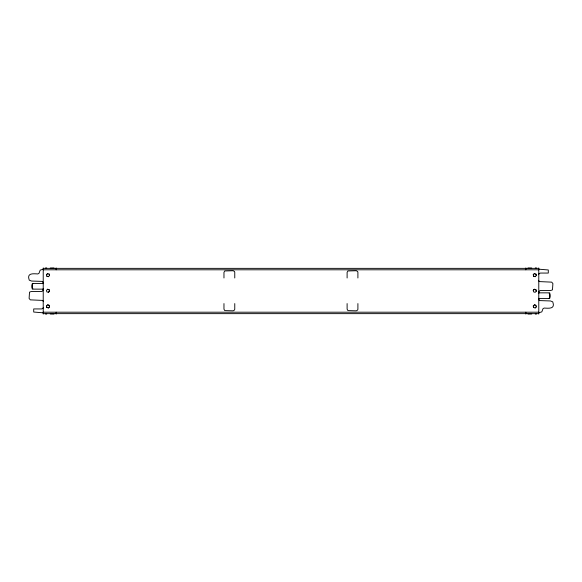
<?xml version="1.0" encoding="UTF-8"?>
<svg xmlns="http://www.w3.org/2000/svg" width="582" height="582" viewBox="0 0 582 582"><rect width="100%" height="100%" fill="white"/><g stroke="black" fill="none" stroke-linecap="round" stroke-linejoin="round"><path stroke-width="0.87" d="M43.155 283.689L42.712 281.426L31.479 281.041L29.253 280.153C26.525 272.849 32.97 273.671 37.83 273.94L38.987 273.329L40.18 270.135L43.337 269.168M538.845 298.311L539.288 300.574L550.521 300.959L552.747 301.847C555.475 309.151 549.03 308.329 544.17 308.06L543.013 308.671L541.82 311.865L538.663 312.832M43.243 307.558L42.857 308.475L41.526 308.94L33.705 308.933L33.705 312.039L43.337 312.832M538.757 274.442L539.143 273.525L540.474 273.06L548.295 273.067L548.295 269.961L538.663 269.168M47.608 273.598L46.458 274.704L46.836 276.261L48.379 276.712L49.535 275.599L49.15 274.042L47.608 273.598L46.516 274.726M48.364 292.266L49.47 291.204L49.106 289.712M48.379 307.958L49.535 306.845L49.15 305.288L47.608 304.844L46.458 305.957L46.836 307.514L48.379 307.958L49.47 306.83M533.236 274.704L534.392 273.598L535.927 274.042L536.313 275.599L535.156 276.712L533.614 276.261L533.236 274.704L534.407 273.664M533.236 290.331L534.392 289.218L535.927 289.669L536.313 291.226L535.156 292.331L533.614 291.888L533.236 290.331L534.407 289.283M535.156 307.958L536.313 306.845L535.927 305.288L534.392 304.844L533.236 305.957L533.614 307.514L535.156 307.958L536.248 306.83M50.248 268.047L54.039 267.967M531.752 313.953L527.961 314.033M527.961 267.967L531.752 268.047M43.221 268.36L538.779 268.36M43.221 269.801L538.779 269.801M43.548 283.434L32.301 283.434L32.279 289.116L43.548 289.152M32.868 283.834C31.552 283.369 31.552 289.218 32.868 288.745M538.459 292.848L549.699 292.848L549.721 298.53L538.459 298.566M549.132 293.255C550.448 292.782 550.448 298.631 549.132 298.166M43.221 312.199L538.779 312.199M43.221 313.64L538.779 313.64M54.039 314.033L50.248 313.953M533.665 276.217L535.142 276.646M534.407 304.91L535.884 305.339M46.887 276.217L48.364 276.646M47.629 304.91L49.106 305.339M538.757 280.531L539.288 281.586L551.714 282.139L552.9 283.601L552.471 289.872L550.878 290.433L540.242 290.527L538.823 291.502L538.845 293.102M43.243 301.469L42.712 300.414L30.286 299.861L29.1 298.399L29.529 292.128L31.122 291.567L41.758 291.473L43.177 290.498L43.155 288.898M535.884 274.086L536.248 275.584M535.884 289.712L536.248 291.204M533.294 305.972L533.665 307.463M49.106 274.086L49.47 275.584M46.516 305.972L46.887 307.463M538.779 267.967L538.779 314.033M525.837 267.967L525.837 269.801M525.837 312.199L525.837 314.033M357.901 277.985L357.901 272.347L357.69 271.547L356.3 270.732L347.912 270.965L347.112 272.347L347.112 277.985M357.901 303.571L357.901 309.202L357.69 310.002L356.3 310.824L347.912 310.592L347.112 309.202L347.112 303.571M234.764 277.985L234.764 272.347L234.546 271.547L233.156 270.732L224.768 270.965L223.968 272.347L223.968 277.985M234.764 303.571L234.764 309.202L234.546 310.002L233.156 310.824L224.768 310.592L223.968 309.202L223.968 303.571M56.163 267.967L56.163 269.801M56.163 312.199L56.163 314.033M43.221 267.967L43.221 314.033M45.469 268.047A3.732 2.634 90 0 1 46.749 268.047M46.749 313.953A3.732 2.634 -90 0 1 45.469 313.953M535.251 268.047A3.732 2.634 -90 0 1 536.531 268.047M536.531 313.953A3.732 2.634 90 0 1 535.251 313.953M47.608 289.218L46.458 290.331L46.836 291.888L48.379 292.331L49.535 291.226L49.15 289.669L47.608 289.218"/></g></svg>
